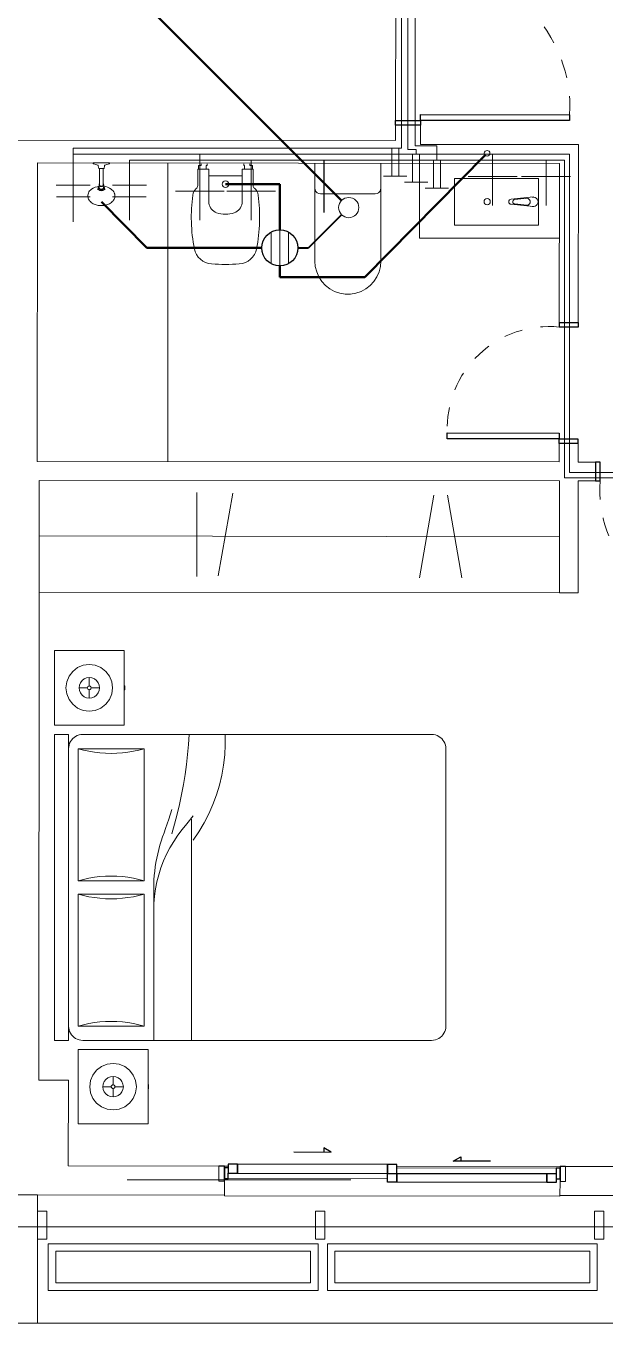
# Model space of a CAD drawing. Header units: millimetres. Extents: x 539 to 842, y -453 to -96.
# Drawn here: x 820.07 to 823.18, y -361.37 to -354.42 of the extents above; entities that cross this region are included whole.
import ezdxf

# ---------------------------------------------------------------- set-up
doc = ezdxf.new("R2010")
doc.units = ezdxf.units.MM
doc.header["$LTSCALE"] = 0.1
for name, pattern in [('ACAD_ISO02W100', [15, 12, -3]), ('ACAD_ISO03W100', [30, 12, -18]), ('CONTINUA', [0]), ('Trazo', [0.00635, 0.003175, -0.003175])]:
    doc.linetypes.add(name, pattern=pattern)
doc.layers.get('0').update_dxf_attribs({"lineweight": 5})
for name, color, linetype, lineweight in [('00-Agua Caliente', 1, 'Continuous', 20), ('00-Agua Fria', 5, 'ACAD_ISO02W100', 20), ('A-DETL-GENF', 7, 'Continuous', 5), ('A-DOOR', 7, 'Continuous', 5), ('A-GLAZ', 7, 'Continuous', 5), ('A-GLAZ-CWMG', 7, 'Continuous', 5), ('A-GLAZ-SILL', 7, 'Continuous', 5), ('A-WALL', 7, 'Continuous', 5), ('MUEBLES', 250, 'Continuous', 5), ('P-SANR-FIXT', 7, 'Continuous', 5)]:
    doc.layers.add(name, color=color, linetype=linetype, lineweight=lineweight)
doc.layers.add('00-Primario', color=7, linetype='Continuous', true_color=0xff2400)
doc.layers.add('00-Secundario', color=24, linetype='Continuous')
doc.layers.add('A-DOOR-HDLN', color=5, linetype='Trazo', lineweight=5, true_color=0x0000ff)

# ---------------------------------------------------------------- blocks, each defined once
blk = doc.blocks.new('Family7 - Puerta OBLAK - Acceso-2885777-1-TORRE-ARQ-PB')
at = {"layer": 'A-DOOR', "color": 8, "lineweight": 25}
for p, q in [((-0.425, -0.0668), (-0.425, 0.0668)), ((-0.425, 0.0668), (-0.4, 0.0668)), ((-0.4, 0.0668), (-0.4, -0.0668)), ((0.4, -0.0668), (0.4, 0.0668)), ((0.4, 0.0668), (0.425, 0.0668)), ((0.425, 0.0668), (0.425, -0.0668)), ((-0.4, -0.0668), (-0.425, -0.0668)), ((-0.4, -0.0667), (-0.3693, -0.0667)), ((-0.4, -0.8667), (-0.4, -0.0667)), ((-0.3693, -0.0667), (-0.3693, -0.8667)), ((0.425, -0.0668), (0.4, -0.0668)), ((-0.3693, -0.8667), (-0.4, -0.8667))]:
    blk.add_line(p, q, dxfattribs=at)
at = {"layer": 'A-DOOR-HDLN', "color": 8}
blk.add_arc((-0.3269, -0.1376), 0.7303, 266.67006, 5.56979, dxfattribs=at)
blk = doc.blocks.new('Family6 - Puerta OBLAK - Baño-2882883-1-TORRE-ARQ-PB')
at = {"layer": 'A-DOOR', "color": 8, "lineweight": 25}
for p, q in [((-0.3, 0.6507), (-0.2685, 0.6507)), ((-0.3, 0.0507), (-0.3, 0.6507)), ((-0.2685, 0.6507), (-0.2685, 0.0507)), ((-0.325, -0.05), (-0.325, 0.05)), ((-0.325, 0.05), (-0.3, 0.05)), ((-0.2685, 0.0507), (-0.3, 0.0507)), ((-0.3, 0.05), (-0.3, -0.05)), ((0.3, -0.05), (0.3, 0.05)), ((0.3, 0.05), (0.325, 0.05)), ((0.325, 0.05), (0.325, -0.05)), ((-0.3, -0.05), (-0.325, -0.05)), ((0.325, -0.05), (0.3, -0.05))]:
    blk.add_line(p, q, dxfattribs=at)
at = {"layer": 'A-DOOR-HDLN', "color": 8}
blk.add_arc((-0.2437, 0.1049), 0.5464, 354.31204, 92.59832, dxfattribs=at)
blk = doc.blocks.new('Windows_Opening-Slide_UFME_Fenetre_Coulissante_2V - 1_20 x 1_80-2559393-1-TORRE-ARQ-PB')
at = {"layer": 'A-GLAZ', "color": 8, "lineweight": 25}
for p, q in [((-0.9, -0.078), (-0.9, 0.002)), ((-0.88, 0.008), (-0.83, 0.008)), ((-0.88, -0.04), (-0.88, 0.008)), ((-0.83, 0.008), (-0.025, 0.008)), ((-0.83, -0.04), (-0.83, 0.008)), ((-0.83, 0.008), (-0.83, -0.04)), ((-0.025, 0.008), (-0.025, -0.04)), ((-0.025, -0.04), (-0.025, 0.008)), ((-0.025, 0.008), (0.025, 0.008)), ((0.025, 0.008), (0.025, -0.04)), ((0.9, 0.002), (0.9, -0.078)), ((-0.88, -0.011), (-0.9, -0.011)), ((-0.9, -0.011), (-0.9, -0.069)), ((-0.9, -0.069), (-0.88, -0.069)), ((-0.83, -0.04), (-0.88, -0.04)), ((-0.88, -0.069), (-0.88, -0.04)), ((-0.025, -0.04), (-0.83, -0.04)), ((0.025, -0.04), (-0.025, -0.04)), ((0.025, -0.04), (-0.025, -0.04)), ((-0.025, -0.04), (-0.025, -0.088)), ((0.83, -0.04), (0.025, -0.04)), ((0.025, -0.04), (0.025, -0.088)), ((0.025, -0.088), (0.025, -0.04)), ((0.83, -0.088), (0.83, -0.04)), ((0.88, -0.04), (0.83, -0.04)), ((0.83, -0.04), (0.83, -0.088)), ((0.9, -0.011), (0.88, -0.011)), ((0.88, -0.011), (0.88, -0.04)), ((0.88, -0.088), (0.88, -0.04)), ((0.88, -0.069), (0.9, -0.069)), ((0.9, -0.069), (0.9, -0.011)), ((-0.93, -0.078), (-0.9, -0.078)), ((-0.5275, -0.106), (-0.3275, -0.106)), ((-0.3675, -0.1291), (-0.3675, -0.106)), ((-0.3275, -0.106), (-0.3675, -0.1291)), ((-0.025, -0.088), (0.025, -0.088)), ((0.025, -0.088), (0.83, -0.088)), ((0.83, -0.088), (0.88, -0.088)), ((0.9, -0.078), (0.93, -0.078)), ((0.3275, -0.154), (0.3675, -0.1771)), ((0.5275, -0.154), (0.3275, -0.154)), ((0.3675, -0.1771), (0.3675, -0.154))]:
    blk.add_line(p, q, dxfattribs=at)
at = {"layer": 'A-GLAZ', "color": 8}
for p, q in [((-0.88, -0.069), (-0.025, -0.069)), ((0.88, -0.011), (0.025, -0.011)), ((-0.9, -0.078), (-0.025, -0.078)), ((0.88, -0.078), (0.9, -0.078))]:
    blk.add_line(p, q, dxfattribs=at)
at = {"layer": 'A-GLAZ-SILL', "color": 8}
for p, q in [((-0.9, 0.078), (-0.9, 0.082)), ((0.9, 0.082), (-0.9, 0.082)), ((0.9, 0.082), (0.9, 0.078))]:
    blk.add_line(p, q, dxfattribs=at)
blk = doc.blocks.new('Family5 - Puerta OPBLAK - Dormitorio-2880729-1-TORRE-ARQ-PB')
at = {"layer": 'A-DOOR', "color": 8, "lineweight": 25}
for p, q in [((-0.35, 0.05), (-0.375, 0.05)), ((-0.375, 0.05), (-0.375, -0.05)), ((-0.35, -0.05), (-0.35, 0.05)), ((0.375, 0.05), (0.35, 0.05)), ((0.35, 0.05), (0.35, -0.05)), ((0.375, -0.05), (0.375, 0.05)), ((-0.375, -0.05), (-0.35, -0.05)), ((0.35, -0.05), (0.315, -0.05)), ((0.315, -0.05), (0.315, -0.75)), ((0.35, -0.75), (0.35, -0.05)), ((0.35, -0.05), (0.375, -0.05)), ((0.315, -0.75), (0.35, -0.75))]:
    blk.add_line(p, q, dxfattribs=at)
at = {"layer": 'A-DOOR-HDLN', "color": 8}
blk.add_arc((0.3017, -0.0967), 0.6534, 175.89838, 271.16402, dxfattribs=at)
blk = doc.blocks.new('cama grande')
at = {"layer": 'MUEBLES'}
for p, q in [((584.9898, 704.5615), (585.0149, 704.5615)), ((584.9898, 704.5615), (584.9898, 704.1865)), ((585.0149, 704.5615), (585.3898, 704.5615)), ((585.3898, 704.1866), (585.3898, 704.5615)), ((585.4398, 704.5615), (587.0795, 704.5615)), ((585.4398, 704.4853), (585.4398, 704.5615)), ((587.0795, 704.4853), (587.0795, 704.5615)), ((585.1015, 704.4624), (585.0816, 704.4365)), ((585.1273, 704.4822), (585.1015, 704.4624)), ((585.1575, 704.4947), (585.1273, 704.4822)), ((585.1898, 704.499), (585.1575, 704.4947)), ((585.2222, 704.4947), (585.1898, 704.499)), ((585.2523, 704.4822), (585.2222, 704.4947)), ((585.2782, 704.4624), (585.2523, 704.4822)), ((585.298, 704.4365), (585.2782, 704.4624)), ((585.4398, 704.4853), (585.516, 704.4853)), ((585.4398, 704.4853), (587.0795, 704.4853)), ((585.4621, 704.4629), (585.4556, 704.4554)), ((585.4696, 704.4695), (585.4621, 704.4629)), ((585.4779, 704.475), (585.4696, 704.4695)), ((585.4869, 704.4795), (585.4779, 704.475)), ((585.4963, 704.4827), (585.4869, 704.4795)), ((585.5061, 704.4846), (585.4963, 704.4827)), ((585.516, 704.4853), (585.5061, 704.4846)), ((587.0133, 704.4846), (587.0033, 704.4853)), ((587.0033, 704.4853), (587.0795, 704.4853)), ((587.023, 704.4827), (587.0133, 704.4846)), ((587.0325, 704.4795), (587.023, 704.4827)), ((587.0414, 704.475), (587.0325, 704.4795)), ((587.0497, 704.4695), (587.0414, 704.475)), ((587.0572, 704.4629), (587.0497, 704.4695)), ((587.0638, 704.4554), (587.0572, 704.4629)), ((585.0691, 704.4064), (585.0649, 704.374)), ((585.0816, 704.4365), (585.0691, 704.4064)), ((585.1422, 704.4015), (585.1367, 704.3883)), ((585.1509, 704.4129), (585.1422, 704.4015)), ((585.1623, 704.4217), (585.1509, 704.4129)), ((585.1756, 704.4272), (585.1623, 704.4217)), ((585.1898, 704.4291), (585.1756, 704.4272)), ((585.1898, 704.4291), (585.1898, 704.384)), ((585.2041, 704.4272), (585.1898, 704.4291)), ((585.2173, 704.4217), (585.2041, 704.4272)), ((585.2287, 704.4129), (585.2173, 704.4217)), ((585.2375, 704.4015), (585.2287, 704.4129)), ((585.243, 704.3883), (585.2375, 704.4015)), ((585.3105, 704.4064), (585.298, 704.4365)), ((585.3148, 704.374), (585.3105, 704.4064)), ((585.4405, 704.419), (585.4398, 704.4091)), ((585.4398, 703.8376), (585.4398, 704.4091)), ((585.4424, 704.4288), (585.4405, 704.419)), ((585.4456, 704.4382), (585.4424, 704.4288)), ((585.45, 704.4472), (585.4456, 704.4382)), ((585.4556, 704.4554), (585.45, 704.4472)), ((586.2241, 704.4345), (585.516, 704.4345)), ((585.5237, 704.4054), (585.516, 704.4345)), ((585.516, 704.4345), (585.516, 704.0789)), ((585.5301, 704.3761), (585.5237, 704.4054)), ((586.2163, 704.4054), (586.21, 704.3761)), ((586.2241, 704.4345), (586.2163, 704.4054)), ((586.2241, 704.0789), (586.2241, 704.4345)), ((587.0033, 704.4345), (586.2953, 704.4345)), ((586.2953, 704.4345), (586.2953, 704.0789)), ((586.303, 704.4054), (586.2953, 704.4345)), ((586.3093, 704.3761), (586.303, 704.4054)), ((586.9956, 704.4054), (586.9892, 704.3761)), ((587.0033, 704.4345), (586.9956, 704.4054)), ((587.0033, 704.0789), (587.0033, 704.4345)), ((587.0693, 704.4472), (587.0638, 704.4554)), ((587.0737, 704.4382), (587.0693, 704.4472)), ((587.0769, 704.4288), (587.0737, 704.4382)), ((587.0789, 704.419), (587.0769, 704.4288)), ((587.0795, 704.4091), (587.0789, 704.419)), ((587.0795, 704.4091), (587.0795, 704.0281)), ((587.5027, 704.4338), (587.1277, 704.4338)), ((587.1277, 704.059), (587.1277, 704.4338)), ((587.5277, 704.4338), (587.5027, 704.4338)), ((587.5277, 704.4338), (587.5277, 704.0589)), ((585.0649, 704.374), (585.0691, 704.3417)), ((585.0691, 704.3417), (585.0816, 704.3116)), ((585.1367, 704.3883), (585.1348, 704.374)), ((585.1798, 704.374), (585.1348, 704.374)), ((585.1348, 704.374), (585.1367, 704.3598)), ((585.1367, 704.3598), (585.1422, 704.3465)), ((585.1422, 704.3465), (585.1509, 704.3351)), ((585.1509, 704.3351), (585.1623, 704.3264)), ((585.1623, 704.3264), (585.1756, 704.3209)), ((585.1801, 704.3766), (585.1798, 704.374)), ((585.1798, 704.374), (585.1801, 704.3714)), ((585.1811, 704.379), (585.1801, 704.3766)), ((585.1801, 704.3714), (585.1811, 704.369)), ((585.1827, 704.3811), (585.1811, 704.379)), ((585.1811, 704.369), (585.1827, 704.3669)), ((585.1848, 704.3827), (585.1827, 704.3811)), ((585.1827, 704.3669), (585.1848, 704.3654)), ((585.1872, 704.3837), (585.1848, 704.3827)), ((585.1848, 704.3654), (585.1872, 704.3644)), ((585.1898, 704.384), (585.1872, 704.3837)), ((585.1872, 704.3644), (585.1898, 704.364)), ((585.1924, 704.3837), (585.1898, 704.384)), ((585.1898, 704.364), (585.1924, 704.3644)), ((585.1898, 704.364), (585.1898, 704.319)), ((585.1948, 704.3827), (585.1924, 704.3837)), ((585.1924, 704.3644), (585.1948, 704.3654)), ((585.1969, 704.3811), (585.1948, 704.3827)), ((585.1948, 704.3654), (585.1969, 704.3669)), ((585.1985, 704.379), (585.1969, 704.3811)), ((585.1969, 704.3669), (585.1985, 704.369)), ((585.1995, 704.3766), (585.1985, 704.379)), ((585.1985, 704.369), (585.1995, 704.3714)), ((585.1998, 704.374), (585.1995, 704.3766)), ((585.1995, 704.3714), (585.1998, 704.374)), ((585.1998, 704.374), (585.2448, 704.374)), ((585.2041, 704.3209), (585.2173, 704.3264)), ((585.2173, 704.3264), (585.2287, 704.3351)), ((585.2287, 704.3351), (585.2375, 704.3465)), ((585.2375, 704.3465), (585.243, 704.3598)), ((585.2448, 704.374), (585.243, 704.3883)), ((585.243, 704.3598), (585.2448, 704.374)), ((585.298, 704.3116), (585.3105, 704.3417)), ((585.3105, 704.3417), (585.3148, 704.374)), ((585.535, 704.3465), (585.5301, 704.3761)), ((585.5386, 704.3166), (585.535, 704.3465)), ((586.205, 704.3465), (586.2015, 704.3166)), ((586.21, 704.3761), (586.205, 704.3465)), ((586.3143, 704.3465), (586.3093, 704.3761)), ((586.3178, 704.3166), (586.3143, 704.3465)), ((586.9843, 704.3465), (586.9808, 704.3166)), ((586.9892, 704.3761), (586.9843, 704.3465)), ((587.2394, 704.3348), (587.2195, 704.3089)), ((587.2653, 704.3546), (587.2394, 704.3348)), ((587.2954, 704.3671), (587.2653, 704.3546)), ((587.3277, 704.3714), (587.2954, 704.3671)), ((587.3601, 704.3671), (587.3277, 704.3714)), ((587.3902, 704.3546), (587.3601, 704.3671)), ((587.4161, 704.3348), (587.3902, 704.3546)), ((587.436, 704.3089), (587.4161, 704.3348)), ((585.0816, 704.3116), (585.1015, 704.2857)), ((585.1015, 704.2857), (585.1273, 704.2658)), ((585.1273, 704.2658), (585.1575, 704.2533)), ((585.1756, 704.3209), (585.1898, 704.319)), ((585.1898, 704.319), (585.2041, 704.3209)), ((585.2222, 704.2533), (585.2523, 704.2658)), ((585.2523, 704.2658), (585.2782, 704.2857)), ((585.2782, 704.2857), (585.298, 704.3116)), ((585.5407, 704.2867), (585.5386, 704.3166)), ((585.5414, 704.2567), (585.5407, 704.2867)), ((585.5407, 704.2266), (585.5414, 704.2567)), ((586.1994, 704.2867), (586.1987, 704.2567)), ((586.1987, 704.2567), (586.1994, 704.2266)), ((586.2015, 704.3166), (586.1994, 704.2867)), ((586.32, 704.2867), (586.3178, 704.3166)), ((586.3207, 704.2567), (586.32, 704.2867)), ((586.32, 704.2266), (586.3207, 704.2567)), ((586.9786, 704.2867), (586.9779, 704.2567)), ((586.9779, 704.2567), (586.9786, 704.2266)), ((586.9808, 704.3166), (586.9786, 704.2867)), ((587.2071, 704.2788), (587.2028, 704.2464)), ((587.2195, 704.3089), (587.2071, 704.2788)), ((587.2746, 704.2607), (587.2727, 704.2464)), ((587.2801, 704.2739), (587.2746, 704.2607)), ((587.2888, 704.2853), (587.2801, 704.2739)), ((587.3002, 704.2941), (587.2888, 704.2853)), ((587.3135, 704.2996), (587.3002, 704.2941)), ((587.3277, 704.3014), (587.3135, 704.2996)), ((587.3227, 704.2551), (587.3207, 704.2535)), ((587.3252, 704.2561), (587.3227, 704.2551)), ((587.3277, 704.2564), (587.3252, 704.2561)), ((587.3277, 704.3014), (587.3277, 704.2564)), ((587.342, 704.2996), (587.3277, 704.3014)), ((587.3303, 704.2561), (587.3277, 704.2564)), ((587.3328, 704.2551), (587.3303, 704.2561)), ((587.3348, 704.2535), (587.3328, 704.2551)), ((587.3553, 704.2941), (587.342, 704.2996)), ((587.3667, 704.2853), (587.3553, 704.2941)), ((587.3754, 704.2739), (587.3667, 704.2853)), ((587.3809, 704.2607), (587.3754, 704.2739)), ((587.3828, 704.2464), (587.3809, 704.2607)), ((587.4484, 704.2788), (587.436, 704.3089)), ((587.4527, 704.2464), (587.4484, 704.2788)), ((584.9898, 704.1865), (585.3898, 704.1866)), ((585.1575, 704.2533), (585.1898, 704.2491)), ((585.179, 704.1866), (585.1789, 704.1866)), ((585.1789, 704.1866), (585.1789, 704.1839)), ((585.179, 704.1839), (585.179, 704.1866)), ((585.1794, 704.1839), (585.1794, 704.1866)), ((585.1799, 704.1839), (585.1799, 704.1866)), ((585.1807, 704.1839), (585.1807, 704.1866)), ((585.1816, 704.1839), (585.1816, 704.1866)), ((585.1828, 704.1839), (585.1828, 704.1866)), ((585.1841, 704.1839), (585.1841, 704.1866)), ((585.1855, 704.1839), (585.1855, 704.1866)), ((585.1869, 704.1839), (585.1869, 704.1866)), ((585.1885, 704.1839), (585.1885, 704.1866)), ((585.1898, 704.2491), (585.2222, 704.2533)), ((585.1901, 704.1839), (585.1901, 704.1866)), ((585.1917, 704.1839), (585.1917, 704.1866)), ((585.1932, 704.1839), (585.1932, 704.1866)), ((585.1948, 704.1839), (585.1948, 704.1866)), ((585.1962, 704.1839), (585.1962, 704.1866)), ((585.1974, 704.1839), (585.1974, 704.1866)), ((585.1985, 704.1839), (585.1985, 704.1866)), ((585.1995, 704.1839), (585.1995, 704.1866)), ((585.2003, 704.1839), (585.2003, 704.1866)), ((585.2008, 704.1839), (585.2008, 704.1866)), ((585.2012, 704.1839), (585.2012, 704.1866)), ((585.2013, 704.1866), (585.2013, 704.1839)), ((585.3898, 704.1866), (585.3898, 704.1866)), ((585.535, 704.1668), (585.5386, 704.1967)), ((585.5386, 704.1967), (585.5407, 704.2266)), ((586.1994, 704.2266), (586.2015, 704.1967)), ((586.2015, 704.1967), (586.205, 704.1668)), ((586.3143, 704.1668), (586.3178, 704.1967)), ((586.3178, 704.1967), (586.32, 704.2266)), ((586.9786, 704.2266), (586.9808, 704.1967)), ((586.9808, 704.1967), (586.9843, 704.1668)), ((587.2028, 704.2464), (587.2071, 704.2141)), ((587.2071, 704.2141), (587.2195, 704.1839)), ((587.3177, 704.2464), (587.2727, 704.2464)), ((587.2727, 704.2464), (587.2746, 704.2322)), ((587.2746, 704.2322), (587.2801, 704.2189)), ((587.2801, 704.2189), (587.2888, 704.2075)), ((587.2888, 704.2075), (587.3002, 704.1988)), ((587.3002, 704.1988), (587.3135, 704.1933)), ((587.3135, 704.1933), (587.3277, 704.1914)), ((587.3181, 704.249), (587.3177, 704.2464)), ((587.3177, 704.2464), (587.3181, 704.2438)), ((587.3191, 704.2514), (587.3181, 704.249)), ((587.3181, 704.2438), (587.3191, 704.2414)), ((587.3207, 704.2535), (587.3191, 704.2514)), ((587.3191, 704.2414), (587.3207, 704.2393)), ((587.3207, 704.2393), (587.3227, 704.2377)), ((587.3227, 704.2377), (587.3252, 704.2367)), ((587.3252, 704.2367), (587.3277, 704.2364)), ((587.3277, 704.2364), (587.3303, 704.2367)), ((587.3277, 704.2364), (587.3277, 704.1914)), ((587.3277, 704.1914), (587.342, 704.1933)), ((587.3303, 704.2367), (587.3328, 704.2377)), ((587.3328, 704.2377), (587.3348, 704.2393)), ((587.3364, 704.2514), (587.3348, 704.2535)), ((587.3348, 704.2393), (587.3364, 704.2414)), ((587.3374, 704.249), (587.3364, 704.2514)), ((587.3364, 704.2414), (587.3374, 704.2438)), ((587.3378, 704.2464), (587.3374, 704.249)), ((587.3374, 704.2438), (587.3378, 704.2464)), ((587.3378, 704.2464), (587.3828, 704.2464)), ((587.342, 704.1933), (587.3553, 704.1988)), ((587.3553, 704.1988), (587.3667, 704.2075)), ((587.3667, 704.2075), (587.3754, 704.2189)), ((587.3754, 704.2189), (587.3809, 704.2322)), ((587.3809, 704.2322), (587.3828, 704.2464)), ((587.436, 704.1839), (587.4484, 704.2141)), ((587.4484, 704.2141), (587.4527, 704.2464)), ((585.179, 704.1839), (585.1789, 704.1839)), ((585.1794, 704.1839), (585.179, 704.1839)), ((585.1799, 704.1839), (585.1794, 704.1839)), ((585.1799, 704.1839), (585.1807, 704.1839)), ((585.1807, 704.1839), (585.1816, 704.1839)), ((585.1816, 704.1839), (585.1828, 704.1839)), ((585.1828, 704.1839), (585.1841, 704.1839)), ((585.1841, 704.1839), (585.1855, 704.1839)), ((585.1855, 704.1839), (585.1869, 704.1839)), ((585.1869, 704.1839), (585.1885, 704.1839)), ((585.1885, 704.1839), (585.1901, 704.1839)), ((585.1901, 704.1839), (585.1917, 704.1839)), ((585.1917, 704.1839), (585.1932, 704.1839)), ((585.1932, 704.1839), (585.1948, 704.1839)), ((585.1948, 704.1839), (585.1962, 704.1839)), ((585.1962, 704.1839), (585.1974, 704.1839)), ((585.1974, 704.1839), (585.1985, 704.1839)), ((585.1985, 704.1839), (585.1995, 704.1839)), ((585.1995, 704.1839), (585.2003, 704.1839)), ((585.2008, 704.1839), (585.2003, 704.1839)), ((585.2012, 704.1839), (585.2008, 704.1839)), ((585.2013, 704.1839), (585.2012, 704.1839)), ((585.5237, 704.1079), (585.5301, 704.1372)), ((585.5301, 704.1372), (585.535, 704.1668)), ((586.205, 704.1668), (586.21, 704.1372)), ((586.21, 704.1372), (586.2163, 704.1079)), ((586.303, 704.1079), (586.3093, 704.1372)), ((586.3093, 704.1372), (586.3143, 704.1668)), ((586.9843, 704.1668), (586.9892, 704.1372)), ((586.9892, 704.1372), (586.9956, 704.1079)), ((587.2195, 704.1839), (587.2394, 704.1581)), ((587.2394, 704.1581), (587.2653, 704.1382)), ((587.2653, 704.1382), (587.2954, 704.1257)), ((587.2954, 704.1257), (587.3277, 704.1215)), ((587.3277, 704.1215), (587.3601, 704.1257)), ((587.3601, 704.1257), (587.3902, 704.1382)), ((587.3902, 704.1382), (587.4161, 704.1581)), ((587.4161, 704.1581), (587.436, 704.1839)), ((585.516, 704.0789), (585.5237, 704.1079)), ((585.516, 704.0789), (586.2241, 704.0789)), ((586.2163, 704.1079), (586.2241, 704.0789)), ((586.2953, 704.0789), (586.303, 704.1079)), ((586.2953, 704.0789), (587.0033, 704.0789)), ((586.9956, 704.1079), (587.0033, 704.0789)), ((587.1277, 704.0589), (587.1277, 704.059)), ((587.5277, 704.0589), (587.1277, 704.0589)), ((587.3163, 704.059), (587.3163, 704.0562)), ((587.3163, 704.0562), (587.3164, 704.0562)), ((587.3164, 704.0562), (587.3164, 704.059)), ((587.3164, 704.0562), (587.3168, 704.0562)), ((587.3168, 704.0562), (587.3168, 704.059)), ((587.3168, 704.0562), (587.3173, 704.0562)), ((587.3173, 704.0562), (587.3173, 704.059)), ((587.318, 704.0562), (587.3173, 704.0562)), ((587.318, 704.0562), (587.318, 704.059)), ((587.319, 704.0562), (587.318, 704.0562)), ((587.319, 704.0562), (587.319, 704.059)), ((587.3201, 704.0562), (587.319, 704.0562)), ((587.3201, 704.0562), (587.3201, 704.059)), ((587.3214, 704.0562), (587.3201, 704.0562)), ((587.3214, 704.0562), (587.3214, 704.059)), ((587.3228, 704.0562), (587.3214, 704.0562)), ((587.3228, 704.0562), (587.3228, 704.059)), ((587.3243, 704.0562), (587.3228, 704.0562)), ((587.3243, 704.0562), (587.3243, 704.059)), ((587.3259, 704.0562), (587.3243, 704.0562)), ((587.3259, 704.0562), (587.3259, 704.059)), ((587.3274, 704.0562), (587.3259, 704.0562)), ((587.3274, 704.0562), (587.3274, 704.059)), ((587.329, 704.0562), (587.3274, 704.0562)), ((587.329, 704.0562), (587.329, 704.059)), ((587.3306, 704.0562), (587.329, 704.0562)), ((587.3306, 704.0562), (587.3306, 704.059)), ((587.3321, 704.0562), (587.3306, 704.0562)), ((587.3321, 704.0562), (587.3321, 704.059)), ((587.3335, 704.0562), (587.3321, 704.0562)), ((587.3335, 704.0562), (587.3335, 704.059)), ((587.3348, 704.0562), (587.3335, 704.0562)), ((587.3348, 704.0562), (587.3348, 704.059)), ((587.3359, 704.0562), (587.3348, 704.0562)), ((587.3359, 704.0562), (587.3359, 704.059)), ((587.3368, 704.0562), (587.3359, 704.0562)), ((587.3368, 704.0562), (587.3368, 704.059)), ((587.3376, 704.0562), (587.3368, 704.0562)), ((587.3376, 704.0562), (587.3376, 704.059)), ((587.3376, 704.0562), (587.3382, 704.0562)), ((587.3382, 704.0562), (587.3382, 704.059)), ((587.3382, 704.0562), (587.3386, 704.0562)), ((587.3386, 704.059), (587.3386, 704.059)), ((587.3386, 704.059), (587.3386, 704.0562)), ((587.3386, 704.0562), (587.3386, 704.059)), ((587.3386, 704.0562), (587.3386, 704.0562)), ((585.9889, 703.9809), (585.9667, 703.973)), ((586.0112, 703.9882), (585.9889, 703.9809)), ((586.0338, 703.995), (586.0112, 703.9882)), ((586.0566, 704.0012), (586.0338, 703.995)), ((586.0794, 704.0068), (586.0566, 704.0012)), ((586.1025, 704.0118), (586.0794, 704.0068)), ((586.1174, 703.9757), (586.0816, 703.9596)), ((586.1256, 704.0162), (586.1025, 704.0118)), ((586.1541, 703.9898), (586.1174, 703.9757)), ((586.1488, 704.0201), (586.1256, 704.0162)), ((586.1722, 704.0233), (586.1488, 704.0201)), ((586.1915, 704.0018), (586.1541, 703.9898)), ((586.1956, 704.026), (586.1722, 704.0233)), ((586.2295, 704.0116), (586.1915, 704.0018)), ((586.2191, 704.0281), (586.1956, 704.026)), ((586.2191, 704.0281), (586.3461, 704.0281)), ((586.268, 704.0193), (586.2295, 704.0116)), ((586.3069, 704.0248), (586.268, 704.0193)), ((586.3461, 704.0281), (586.3069, 704.0248)), ((586.3461, 704.0281), (587.0795, 704.0281)), ((587.0795, 704.0281), (587.0795, 703.8249)), ((585.8417, 703.9312), (585.8934, 703.9473)), ((585.8674, 703.9027), (585.9198, 703.9164)), ((585.8934, 703.9473), (585.9447, 703.9646)), ((585.9198, 703.9164), (585.9718, 703.9312)), ((585.9667, 703.973), (585.9447, 703.9646)), ((586.013, 703.9214), (585.9804, 703.8995)), ((586.0468, 703.9415), (586.013, 703.9214)), ((586.0816, 703.9596), (586.0468, 703.9415)), ((585.4398, 703.8376), (585.4938, 703.8414)), ((585.4398, 703.6456), (585.4398, 703.8376)), ((585.4938, 703.8414), (585.5477, 703.8464)), ((585.5477, 703.8464), (585.6015, 703.8527)), ((585.6015, 703.8527), (585.6551, 703.8602)), ((585.6551, 703.8602), (585.7085, 703.869)), ((585.7085, 703.869), (585.7617, 703.879)), ((585.7617, 703.879), (585.8147, 703.8902)), ((585.8147, 703.8902), (585.8674, 703.9027)), ((585.876, 703.8167), (585.9193, 703.8503)), ((585.9492, 703.8757), (585.9193, 703.8503)), ((585.9804, 703.8995), (585.9492, 703.8757)), ((585.8939, 703.8249), (587.0795, 703.8249)), ((585.9138, 703.7577), (585.9609, 703.7858)), ((585.9609, 703.7858), (586.0061, 703.8167)), ((587.0795, 703.8249), (587.0795, 702.5377)), ((585.7636, 703.6915), (585.815, 703.7105)), ((585.815, 703.7105), (585.8651, 703.7326)), ((585.8651, 703.7326), (585.9138, 703.7577)), ((585.4398, 703.6456), (585.4946, 703.645)), ((585.4398, 702.5377), (585.4398, 703.6456)), ((585.4946, 703.645), (585.5493, 703.6476)), ((585.5493, 703.6476), (585.6038, 703.6537)), ((585.6038, 703.6537), (585.6578, 703.663)), ((585.6578, 703.663), (585.7111, 703.6756)), ((585.7111, 703.6756), (585.7636, 703.6915)), ((585.4398, 702.5377), (585.4405, 702.5277)), ((585.4405, 702.5277), (585.4424, 702.5179)), ((585.4424, 702.5179), (585.4456, 702.5085)), ((587.0737, 702.5085), (587.0769, 702.5179)), ((587.0769, 702.5179), (587.0789, 702.5277)), ((587.0789, 702.5277), (587.0795, 702.5377)), ((585.4456, 702.5085), (585.45, 702.4996)), ((585.45, 702.4996), (585.4556, 702.4913)), ((585.4556, 702.4913), (585.4621, 702.4838)), ((585.4621, 702.4838), (585.4696, 702.4772)), ((585.4696, 702.4772), (585.4779, 702.4717)), ((585.4779, 702.4717), (585.4869, 702.4673)), ((585.4869, 702.4673), (585.4963, 702.464)), ((585.4963, 702.464), (585.5061, 702.4621)), ((585.5061, 702.4621), (585.516, 702.4615)), ((587.0033, 702.4615), (585.516, 702.4615)), ((587.0033, 702.4615), (587.0133, 702.4621)), ((587.0133, 702.4621), (587.023, 702.464)), ((587.023, 702.464), (587.0325, 702.4673)), ((587.0325, 702.4673), (587.0414, 702.4717)), ((587.0414, 702.4717), (587.0497, 702.4772)), ((587.0497, 702.4772), (587.0572, 702.4838)), ((587.0572, 702.4838), (587.0638, 702.4913)), ((587.0638, 702.4913), (587.0693, 702.4996)), ((587.0693, 702.4996), (587.0737, 702.5085))]:
    blk.add_line(p, q, dxfattribs=at)
blk = doc.blocks.new('Sanitary_Toilets_Ceramica-Catalano_Zero-70-One-Piece-Close-Coupled-Syphonic - Default-V1-2-TORRE-ARQ- PB _-2_14_')
at = {"layer": 'A-DETL-GENF', "color": 8}
for p, q in [((0.0444, 0.177), (0.0015, 0.177)), ((0.0887, 0.177), (0.0444, 0.177)), ((0.1331, 0.177), (0.0887, 0.177)), ((0.1331, 0.177), (0.1423, 0.1755)), ((0.524, 0.177), (0.1331, 0.177)), ((0.1423, 0.1755), (0.1331, 0.177)), ((0.1423, 0.1755), (0.1507, 0.1713)), ((0.1507, 0.1713), (0.1423, 0.1755)), ((0.1507, 0.1713), (0.1573, 0.1646)), ((0.1573, 0.1646), (0.1507, 0.1713)), ((0.1573, 0.1646), (0.1616, 0.1563)), ((0.1616, 0.1563), (0.1573, 0.1646)), ((0.1616, 0.1563), (0.1631, 0.147)), ((0.1631, 0.147), (0.1616, 0.1563)), ((0.1631, 0.147), (0.1631, -0.147)), ((0.1631, 0.098), (0.1631, 0.147)), ((0.5531, 0.1746), (0.524, 0.177)), ((0.5815, 0.1674), (0.5531, 0.1746)), ((0.6082, 0.1557), (0.5815, 0.1674)), ((0.6327, 0.1397), (0.6082, 0.1557)), ((0.6542, 0.1199), (0.6327, 0.1397)), ((0.1631, 0.049), (0.1631, 0.098)), ((0.6722, 0.0968), (0.6542, 0.1199)), ((0.6861, 0.0711), (0.6722, 0.0968)), ((0.6956, 0.0435), (0.6861, 0.0711)), ((0.1631, 0), (0.1631, 0.049)), ((0.7004, 0.0146), (0.6956, 0.0435)), ((0.7004, -0.0146), (0.7004, 0.0146)), ((0.1631, -0.049), (0.1631, 0)), ((0.1631, -0.098), (0.1631, -0.049)), ((0.6861, -0.0711), (0.6956, -0.0435)), ((0.6956, -0.0435), (0.7004, -0.0146)), ((0.1631, -0.147), (0.1631, -0.098)), ((0.6327, -0.1397), (0.6542, -0.1199)), ((0.6542, -0.1199), (0.6722, -0.0968)), ((0.6722, -0.0968), (0.6861, -0.0711)), ((0.0015, -0.177), (0.0444, -0.177)), ((0.0444, -0.177), (0.0887, -0.177)), ((0.0887, -0.177), (0.1331, -0.177)), ((0.1423, -0.1755), (0.1331, -0.177)), ((0.1331, -0.177), (0.1423, -0.1755)), ((0.1331, -0.177), (0.524, -0.177)), ((0.1507, -0.1713), (0.1423, -0.1755)), ((0.1423, -0.1755), (0.1507, -0.1713)), ((0.1573, -0.1646), (0.1507, -0.1713)), ((0.1507, -0.1713), (0.1573, -0.1646)), ((0.1616, -0.1563), (0.1573, -0.1646)), ((0.1573, -0.1646), (0.1616, -0.1563)), ((0.1631, -0.147), (0.1616, -0.1563)), ((0.1616, -0.1563), (0.1631, -0.147)), ((0.524, -0.177), (0.5531, -0.1746)), ((0.5531, -0.1746), (0.5815, -0.1674)), ((0.5815, -0.1674), (0.6082, -0.1557)), ((0.6082, -0.1557), (0.6327, -0.1397))]:
    blk.add_line(p, q, dxfattribs=at)
blk = doc.blocks.new('Vitreous china bidet _ Debba _ Roca _ 355994xx0 - White - Debba- Roca-2705266-2-TORRE-ARQ- PB _-2_14_')
at = {"layer": 'P-SANR-FIXT', "color": 8}
for p, q in [((0.0357, 0.0802), (0.0357, 0.2622)), ((0.2143, 0.2622), (0.2143, 0.0802)), ((-0.0236, 0.1689), (-0.0236, 0.0802)), ((0.2736, 0.0802), (0.2738, 0.1687)), ((-0.0236, 0.0802), (-0.0194, 0.0802)), ((-0.0194, 0.0802), (-0.0194, 0.0596)), ((-0.0194, 0.0802), (0.0221, 0.0802)), ((0.0221, 0.0802), (0.0357, 0.0802)), ((0.0221, 0.0596), (0.0221, 0.0802)), ((0.0357, 0.1159), (0.2143, 0.1159)), ((0.2143, 0.0802), (0.2279, 0.0802)), ((0.2279, 0.0802), (0.2694, 0.0802)), ((0.2279, 0.0596), (0.2279, 0.0802)), ((0.2694, 0.0596), (0.2694, 0.0802)), ((0.2694, 0.0802), (0.2736, 0.0802)), ((-0.0194, 0.0596), (-0.006, 0.0596)), ((-0.006, 0.0596), (-0.006, 0.0508)), ((0.026, 0.0596), (0.0221, 0.0596)), ((0.026, 0.0508), (0.026, 0.0596)), ((0.224, 0.0596), (0.2279, 0.0596)), ((0.224, 0.0508), (0.224, 0.0596)), ((0.256, 0.0508), (0.256, 0.0596)), ((0.256, 0.0596), (0.2694, 0.0596))]:
    blk.add_line(p, q, dxfattribs=at)
for centre, radius, start, end in [((0.0575, 0.4868), 0.1013, 93.86915, 168.75559), ((0.125, -0.5106), 1.1009, 86.13085, 93.86915), ((0.1925, 0.4868), 0.1013, 11.24441, 86.13085), ((0.8089, 0.3374), 0.8673, 168.75559, 187.87391), ((-0.5589, 0.3374), 0.8673, 352.12609, 11.24441), ((0.1, 0.2529), 0.0649, 110.16908, 171.83092), ((0.1293, 0.1353), 0.1859, 91.32885, 106.15101), ((0.1207, 0.1353), 0.1859, 73.84899, 88.67115), ((0.15, 0.2529), 0.0649, 8.16908, 69.83092), ((0.0086, 0.2267), 0.0594, 187.87391, 225.1331), ((0.2414, 0.2267), 0.0594, 311.25476, 352.12609), ((-0.0411, 0.1689), 0.0175, 0, 63.70008), ((0.125, 0.1608), 0.0175, 0, 180), ((0.125, 0.1608), 0.0175, 180, 0), ((0.2904, 0.1686), 0.0167, 126.27151, 179.72849)]:
    blk.add_arc(centre, radius, start, end, dxfattribs=at)
blk = doc.blocks.new('Shower-Valve_Trim-KOHLER-Alteo-K-TS45106 - 2_5 GPM_ 2BZ-Oil-Rubed Nickel-V7-2-TORRE-ARQ- PB _-2_14_')
at = {"layer": 'P-SANR-FIXT', "color": 8}
for p, q in [((2.5274, -14.2181), (2.5169, -14.2613)), ((2.5304, -14.2201), (2.5274, -14.2181)), ((2.5491, -14.2543), (2.5352, -14.2486)), ((2.5169, -14.2613), (2.5063, -14.3045)), ((2.5063, -14.3045), (2.5099, -14.304)), ((2.5273, -14.281), (2.5422, -14.2823)), ((2.5433, -14.2816), (2.544, -14.2785)), ((2.544, -14.2785), (2.5489, -14.2585)), ((2.544, -14.2785), (2.6228, -14.2978)), ((2.5489, -14.2585), (2.5496, -14.2555)), ((2.6277, -14.2778), (2.5489, -14.2585)), ((2.6228, -14.2978), (2.6275, -14.299)), ((2.6273, -14.3012), (2.6353, -14.3032)), ((2.6277, -14.2778), (2.6324, -14.2789)), ((2.6412, -14.2788), (2.6333, -14.2768)), ((2.6353, -14.3032), (2.6403, -14.3044)), ((2.6412, -14.2788), (2.6463, -14.28))]:
    blk.add_line(p, q, dxfattribs=at)
for centre, radius, start, end in [((2.5286, -14.2227), 0.00317, 6.88973, 54.99277), ((2.3096, -14.2492), 0.2237, 0.86448, 6.88973), ((2.5364, -14.2458), 0.00308, 180.86448, 247.69643), ((2.7256, -14.3114), 0.0905, 131.08312, 158.8669), ((2.697, -14.2785), 0.0469, 98.13329, 131.08312), ((2.696, -14.2716), 0.0399, 63.16756, 98.13329), ((2.6956, -14.2724), 0.0408, 36.25317, 63.16756), ((2.6759, -14.2869), 0.0652, 13.90573, 36.25317), ((2.5094, -14.3008), 0.00318, 277.49573, 325.59877), ((2.3275, -14.1762), 0.2237, 325.59877, 331.62402), ((2.527, -14.284), 0.00308, 84.79207, 151.62402), ((2.5423, -14.2813), 0.000995, 264.79207, 346.24425), ((2.5487, -14.2552), 0.000995, 346.24425, 67.69643), ((2.629, -14.2944), 0.00706, 209.18005, 256.24425), ((2.6316, -14.2837), 0.00706, 76.24425, 123.30845), ((2.7252, -14.3132), 0.0905, 173.6216, 201.40538), ((2.6532, -14.2979), 0.0156, 203.24425, 228.68804), ((2.6423, -14.2962), 0.00848, 256.24425, 285.40268), ((2.6414, -14.2929), 0.0119, 285.40268, 336.41209), ((2.6547, -14.2917), 0.0156, 103.80047, 129.24425), ((2.6364, -14.3294), 0.0206, 46.321, 64.72443), ((2.6442, -14.2882), 0.00848, 47.08582, 76.24425), ((2.6419, -14.2907), 0.0119, 356.07641, 47.08582), ((2.639, -14.2912), 0.0148, 333.96033, 346.24425), ((2.639, -14.2912), 0.0148, 346.24425, 358.52817), ((2.6544, -14.2561), 0.0206, 267.76407, 286.1675), ((2.642, -14.2919), 0.0998, 333.27475, 346.24425), ((2.642, -14.2919), 0.0998, 346.24425, 359.21375), ((2.6548, -14.2921), 0.0869, 359.21375, 13.90573), ((2.6846, -14.3292), 0.0469, 201.40538, 234.35521), ((2.6805, -14.3348), 0.0399, 234.35521, 269.32094), ((2.6805, -14.334), 0.0408, 269.32094, 296.23533), ((2.6697, -14.312), 0.0652, 296.23533, 318.58277), ((2.6535, -14.2977), 0.0869, 318.58277, 333.27475)]:
    blk.add_arc(centre, radius, start, end, dxfattribs=at)
for centre, major_axis, start_param, end_param in [((2.63, -14.289), (0.0025, 0.01), 3.141593, 4.712389), ((2.63, -14.289), (0.0025, 0.01), 4.712389, 6.283185), ((2.6499, -14.2938), (0.0042, 0.0171), 2.888228, 4.712389), ((2.6499, -14.2938), (0.00241, 0.00985), 3.041039, 4.712389), ((2.6499, -14.2938), (0.0042, 0.0171), 4.712389, 6.53655), ((2.6499, -14.2938), (0.00241, 0.00985), 4.712389, 6.383739)]:
    blk.add_ellipse(centre, major_axis=major_axis, ratio=0.707107, start_param=start_param, end_param=end_param, dxfattribs=at)
for points in [[(2.6393, -14.2912), (2.6389, -14.2927), (2.6378, -14.2956), (2.6351, -14.2992), (2.632, -14.301), (2.6293, -14.3015), (2.628, -14.3014), (2.6273, -14.3012)], [(2.6393, -14.2912), (2.6397, -14.2897), (2.64, -14.2867), (2.6392, -14.2823), (2.6374, -14.2792), (2.6352, -14.2775), (2.634, -14.277), (2.6333, -14.2768)]]:
    blk.add_open_spline(points, degree=3, knots=[1.570796, 1.570796, 1.570796, 1.570796, 1.963495, 2.356194, 2.748894, 2.945243, 3.141593, 3.141593, 3.141593, 3.141593], dxfattribs=at)
blk = doc.blocks.new('Bacha 45x25cm')
at = {"layer": 'MUEBLES', "color": 8}
for p, q in [((0.1116, 0.1456), (0.0994, 0.0278)), ((0.1384, 0.1456), (0.1506, 0.0278)), ((0.1062, 0.0625), (0.1134, 0.1271)), ((0.1367, 0.1258), (0.1438, 0.0625))]:
    blk.add_line(p, q, dxfattribs=at)
blk.add_lwpolyline([(0, 0.45), (0.25, 0.45), (0.25, 0), (0, 0)], close=True, dxfattribs=at)
blk.add_circle((0.125, 0.275), 0.0166, dxfattribs=at)
for centre, radius, start, end in [((0.125, 0.1456), 0.0134, 0, 180), ((0.125, 0.1258), 0.0117, 360, 173.64144), ((0.125, 0.0278), 0.0256, 168.17214, 11.82786), ((0.125, 0.0625), 0.0188, 167.28289, 12.84679)]:
    blk.add_arc(centre, radius, start, end, dxfattribs=at)
blk = doc.blocks.new('Montante rectangular - 50 x 150mm-V30-02 Torre PB')
at = {"layer": 'A-GLAZ-CWMG', "color": 8}
for p, q in [((-0.025, 0.075), (0.025, 0.075)), ((-0.025, 0.0421), (-0.025, 0.075)), ((0.025, 0.075), (0.025, 0.0378)), ((-0.025, -0.075), (-0.025, 0.0421)), ((0.025, 0.0378), (0.025, -0.075)), ((0.025, -0.075), (-0.025, -0.075))]:
    blk.add_line(p, q, dxfattribs=at)
blk = doc.blocks.new('Montante rectangular - 50 x 150mm-V31-02 Torre PB')
at = {"layer": 'A-GLAZ-CWMG', "color": 8}
for p, q in [((-0.025, 0.075), (-0.018, 0.075)), ((-0.025, -0.0464), (-0.025, 0.075)), ((-0.0166, 0.075), (-0.0038, 0.075)), ((-0.003, 0.075), (0.0092, 0.075)), ((0.0102, 0.075), (0.0217, 0.075)), ((0.025, 0.075), (0.025, -0.0598)), ((-0.025, -0.075), (-0.025, -0.0464)), ((0.025, -0.0598), (0.025, -0.075)), ((0.025, -0.075), (-0.025, -0.075))]:
    blk.add_line(p, q, dxfattribs=at)
blk = doc.blocks.new('T1-PB-2020')
at = {"color": 8, "lineweight": 5}
for p, q in [((4117.5206, 1258.0122), (4117.5214, 1258.8122)), ((4117.5206, 1257.9872), (4117.5205, 1257.9032)), ((4117.654, 1257.8831), (4117.6541, 1257.9871)), ((4117.5205, 1257.9032), (4115.478, 1257.9052)), ((4118.501, 1257.8822), (4117.654, 1257.8831)), ((4118.5, 1256.9292), (4118.501, 1257.8822)), ((4115.5978, 1256.1836), (4115.5994, 1257.7836)), ((4115.5994, 1257.7836), (4118.3994, 1257.7808)), ((4116.2994, 1256.1836), (4116.2994, 1257.7836)), ((4117.6494, 1257.7816), (4117.649, 1257.3816)), ((4117.6492, 1257.3808), (4117.6496, 1257.7815)), ((4118.3994, 1257.7808), (4118.3985, 1256.9293)), ((4117.649, 1257.3816), (4118.399, 1257.3808)), ((4118.399, 1257.3808), (4117.6492, 1257.3808)), ((4118.3985, 1256.9293), (4118.3993, 1256.9293)), ((4118.4993, 1256.9292), (4118.5, 1256.9292)), ((4118.3979, 1256.2793), (4118.3978, 1256.1808)), ((4118.3979, 1256.2793), (4118.3979, 1256.3043)), ((4118.3986, 1256.2793), (4118.3979, 1256.2793)), ((4118.4994, 1256.2792), (4118.4986, 1256.2792)), ((4118.4993, 1256.1792), (4118.4994, 1256.2792)), ((4118.3978, 1256.1808), (4115.5978, 1256.1836)), ((4118.593, 1256.1791), (4118.4993, 1256.1792)), ((4115.6091, 1255.5315), (4115.6097, 1256.0821)), ((4115.6097, 1256.0821), (4118.3999, 1256.0793)), ((4118.3999, 1256.0793), (4118.3993, 1255.4793)), ((4118.4993, 1255.4792), (4118.4999, 1256.0792)), ((4118.4999, 1256.0792), (4118.5929, 1256.0791)), ((4116.4539, 1256.0165), (4116.4539, 1255.5665)), ((4116.6475, 1256.0131), (4116.5697, 1255.5698)), ((4117.7262, 1256.0037), (4117.6485, 1255.5605)), ((4117.7982, 1256.0037), (4117.8759, 1255.5605)), ((4115.6094, 1255.7846), (4118.3996, 1255.7793)), ((4115.6064, 1252.8671), (4115.6091, 1255.5315)), ((4118.3993, 1255.4793), (4115.6091, 1255.4821)), ((4118.3993, 1255.4793), (4118.4993, 1255.4792)), ((4115.7654, 1252.867), (4115.6064, 1252.8671)), ((4115.765, 1252.4075), (4115.7654, 1252.867)), ((4116.5726, 1252.4067), (4115.765, 1252.4075)), ((4116.5725, 1252.3267), (4116.5726, 1252.4067)), ((4118.4326, 1252.4048), (4118.4325, 1252.3248)), ((4119.2402, 1252.404), (4118.4326, 1252.4048)), ((4116.6025, 1252.3266), (4116.5725, 1252.3267)), ((4116.6024, 1252.2506), (4116.6025, 1252.3266)), ((4118.4025, 1252.3248), (4118.4024, 1252.2488)), ((4118.4325, 1252.3248), (4118.4025, 1252.3248)), ((4115.4498, 1252.2518), (4116.6024, 1252.2506)), ((4118.4024, 1252.2488), (4119.555, 1252.2477))]:
    blk.add_line(p, q, dxfattribs=at)
at = {"color": 8}
blk.add_line((4115.5998, 1251.5653), (4127.4511, 1251.5653), dxfattribs=at)
for points in [[(4115.4498, 1251.5653), (4115.5998, 1251.5653), (4115.5998, 1252.2518), (4115.4498, 1252.2518)], [(4115.6576, 1251.9903), (4117.1048, 1251.9903), (4117.1048, 1251.7403), (4115.6576, 1251.7403)], [(4115.6976, 1251.9503), (4117.0648, 1251.9503), (4117.0648, 1251.7803), (4115.6976, 1251.7803)], [(4117.1545, 1251.9903), (4118.6017, 1251.9903), (4118.6017, 1251.7403), (4117.1545, 1251.7403)], [(4117.1945, 1251.9503), (4118.5617, 1251.9503), (4118.5617, 1251.7803), (4117.1945, 1251.7803)]]:
    blk.add_lwpolyline(points, close=True, dxfattribs=at)
at = {"color": 8, "lineweight": 5}
for name, p, rotation in [('Family7 - Puerta OBLAK - Acceso-2885777-1-TORRE-ARQ-PB', (4117.5877, 1258.4121), 89.9427043033384), ('Shower-Valve_Trim-KOHLER-Alteo-K-TS45106 - 2_5 GPM_ 2BZ-Oil-Rubed Nickel-V7-2-TORRE-ARQ- PB _-2_14_', (4129.1962, 1263.6194), 283.7557496523173), ('Family6 - Puerta OBLAK - Baño-2882883-1-TORRE-ARQ-PB', (4118.4489, 1256.6043), 89.94270430333852), ('Family5 - Puerta OPBLAK - Dormitorio-2880729-1-TORRE-ARQ-PB', (4118.9679, 1256.1288), 359.942704280388), ('Windows_Opening-Slide_UFME_Fenetre_Coulissante_2V - 1_20 x 1_80-2559393-1-TORRE-ARQ-PB', (4117.5025, 1252.3277), 179.9427042803882)]:
    blk.add_blockref(name, p, dxfattribs=dict(at, rotation=rotation))
for name, p, xscale, rotation in [('Vitreous china bidet _ Debba _ Roca _ 355994xx0 - White - Debba- Roca-2705266-2-TORRE-ARQ- PB _-2_14_', (4116.4831, 1257.8304), -1, 180), ('Sanitary_Toilets_Ceramica-Catalano_Zero-70-One-Piece-Close-Coupled-Syphonic - Default-V1-2-TORRE-ARQ- PB _-2_14_', (4117.2647, 1257.7811), -1, 90.00000004577443), ('Bacha 45x25cm', (4118.2867, 1257.7007), -1, 90.00000028208164), ('Bacha 45x25cm', (4118.2867, 1257.7007), -1, 90.00000028208164), ('cama grande', (4820.2511, 1840.1608), -0.9999999999999999, 90.0000598215772)]:
    blk.add_blockref(name, p, dxfattribs=dict(at, xscale=xscale, rotation=rotation))
at = {"color": 8, "extrusion": (0, 0, -1), "xscale": -1, "rotation": 180}
for name, p in [('Montante rectangular - 50 x 150mm-V31-02 Torre PB', (-4115.6248, 1252.0903)), ('Montante rectangular - 50 x 150mm-V31-02 Torre PB', (-4117.1152, 1252.0903)), ('Montante rectangular - 50 x 150mm-V30-02 Torre PB', (-4118.6121, 1252.0903))]:
    blk.add_blockref(name, p, dxfattribs=at)
blk = doc.blocks.new('LLP')
at = {"layer": '00-Agua Fria', "color": 0, "linetype": 'Continuous', "lineweight": 20}
for p, q in [((-1, 2.4), (1, 2.4)), ((-0.3, 2.4), (-0.3, 0)), ((0.3, 2.4), (0.3, 0))]:
    blk.add_line(p, q, dxfattribs=at)

msp = doc.modelspace()

# ---------------------------------------------------------------- linework, layer by layer
at = {"layer": '00-Agua Caliente', "color": 1, "linetype": 'Continuous', "lineweight": 20}
for p, q in [((820.3247, -355.0709), (820.3247, -355.4659)), ((821.0033, -355.1029), (821.0033, -355.4561)), ((822.574, -355.1029), (822.574, -355.3785)), ((820.2335, -355.2686), (820.416, -355.2686)), ((822.7049, -355.2231), (822.4432, -355.2231)), ((820.2348, -355.3316), (820.4147, -355.3316)), ((821.1342, -355.3006), (820.8725, -355.3006))]:
    msp.add_line(p, q, dxfattribs=at)
at = {"layer": '00-Agua Caliente', "linetype": 'ACAD_ISO02W100', "ltscale": 3}
msp.add_lwpolyline([(820.3247, -355.0709), (822.0849, -355.0709), (822.0849, -354.0193)], dxfattribs=at)
at = {"layer": '00-Agua Caliente', "linetype": 'CONTINUA'}
for points in [[(822.163, -355.1029), (822.163, -355.078), (822.1199, -355.078), (822.1199, -353.9793)], [(825.7237, -359.9313), (823.9936, -359.9313), (823.9936, -356.8097), (822.9867, -356.8097), (822.9867, -355.1029), (820.3247, -355.1029)]]:
    msp.add_lwpolyline(points, dxfattribs=at)
at = {"layer": '00-Agua Fria', "ltscale": 3}
msp.add_line((822.1581, -355.058), (822.1581, -353.9394), dxfattribs=at)
at = {"layer": '00-Agua Fria', "color": 5, "linetype": 'Continuous', "lineweight": 20}
for p, q in [((820.6258, -355.1349), (820.6258, -355.4561)), ((821.2786, -355.1349), (821.2786, -355.4561)), ((822.8606, -355.1349), (822.8606, -355.3785)), ((820.5345, -355.2686), (820.717, -355.2686)), ((822.7297, -355.2231), (822.9914, -355.2231)), ((820.5359, -355.3316), (820.7157, -355.3316)), ((821.1477, -355.3006), (821.4095, -355.3006))]:
    msp.add_line(p, q, dxfattribs=at)
at = {"layer": '00-Agua Fria', "color": 5, "lineweight": 25}
msp.add_line((821.668, -355.1349), (821.668, -355.4161), dxfattribs=at)
at = {"layer": '00-Agua Fria', "ltscale": 3}
for points in [[(822.2751, -355.1349), (822.2751, -355.058), (822.1581, -355.058)], [(820.6258, -355.1349), (822.9586, -355.1349)], [(822.9586, -355.1349), (822.9586, -356.8371), (823.9576, -356.8371), (823.9576, -359.9737), (827.8627, -359.9737)]]:
    msp.add_lwpolyline(points, dxfattribs=at)
at = {"layer": '00-Agua Fria', "linetype": 'CONTINUA'}
msp.add_lwpolyline([(829.531, -360.8525), (804.1674, -360.8525)], dxfattribs=at)
at = {"layer": '00-Primario', "lineweight": 50}
msp.add_lwpolyline([(821.764, -355.3507), (820.6151, -354.2018)], dxfattribs=at)
at = {"layer": '00-Primario', "lineweight": 40}
for points in [[(821.764, -355.4272), (821.586, -355.6052)], [(821.5295, -355.6052), (821.586, -355.6052)]]:
    msp.add_lwpolyline(points, dxfattribs=at)
at = {"layer": '00-Primario', "lineweight": 20}
msp.add_circle((821.8022, -355.389), 0.0541, dxfattribs=at)
at = {"layer": '00-Secundario', "lineweight": 15}
for p, q in [((821.3863, -355.5198), (821.3863, -355.6899)), ((821.4323, -355.5081), (821.4323, -355.7015)), ((821.4783, -355.5198), (821.4783, -355.6899))]:
    msp.add_line(p, q, dxfattribs=at)
at = {"layer": '00-Secundario', "lineweight": 50}
msp.add_line((821.8893, -355.7614), (821.4327, -355.7614), dxfattribs=at)
for points in [[(822.5339, -355.1088), (821.8893, -355.7614)], [(821.141, -355.2639), (821.4328, -355.2639)], [(821.4323, -355.5085), (821.4328, -355.2639)], [(820.7198, -355.604), (820.4753, -355.3585)], [(821.336, -355.6052), (820.7198, -355.604)], [(821.4327, -355.7019), (821.4327, -355.7614)]]:
    msp.add_lwpolyline(points, dxfattribs=at)
at = {"layer": '00-Secundario', "linetype": 'Continuous', "lineweight": 20}
msp.add_circle((822.5445, -355.0981), 0.0151, dxfattribs=at)
at = {"layer": '00-Secundario', "lineweight": 25}
msp.add_circle((821.4327, -355.6052), 0.0967, dxfattribs=at)
at = {"layer": 'A-WALL', "color": 8, "linetype": 'ACAD_ISO03W100', "lineweight": 20}
msp.add_lwpolyline([(721.6132, -343.4798), (721.6132, -360.5998), (828.9882, -360.5998), (828.9882, -343.4798), (721.6132, -343.4798)], dxfattribs=at)

# ---------------------------------------------------------------- block references
at = {"color": 2}
msp.add_blockref('T1-PB-2020', (-3295.4671, -1612.9335), dxfattribs=at)
at = {"layer": '00-Agua Caliente', "color": 1, "linetype": 'Continuous', "lineweight": 20, "xscale": -0.0625, "yscale": 0.0625, "zscale": 0.0625, "rotation": 180}
for p in [(822.0515, -355.0709), (822.1632, -355.1029)]:
    msp.add_blockref('LLP', p, dxfattribs=at)
at = {"layer": '00-Agua Fria', "linetype": 'Continuous', "lineweight": 20, "xscale": -0.0625, "yscale": 0.0625, "zscale": 0.0625, "rotation": 180}
msp.add_blockref('LLP', (822.275, -355.1349), dxfattribs=at)

doc.saveas('drawing.dxf')
